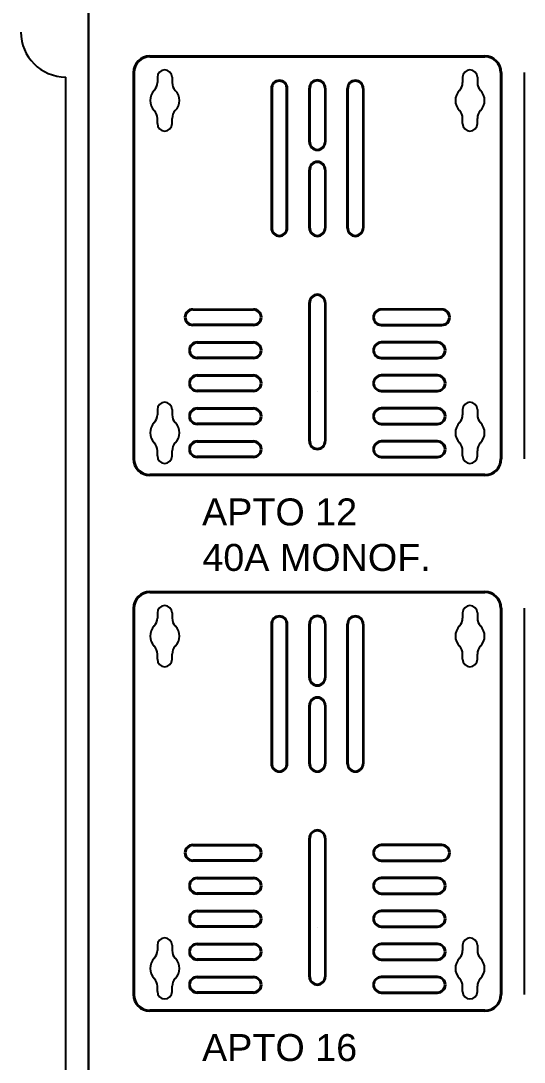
# Model space of a CAD drawing. Header units: millimetres. Extents: x 425 to 646, y 332 to 411.
# Drawn here: x 495.3799 to 495.6036, y 359.3519 to 359.8152 of the extents above; entities that cross this region are included whole.
import ezdxf

# ---------------------------------------------------------------- set-up
doc = ezdxf.new("R2010")
doc.units = ezdxf.units.MM
doc.styles.add('ARIAL', font='arial.ttf')

msp = doc.modelspace()

# ---------------------------------------------------------------- linework, layer by layer
for p, q in [((495.4099152381539, 359.2501881768012), (495.4099152381539, 359.8201881768011)), ((495.4099152381539, 359.0601881768011), (495.4099152381539, 359.8201881768011)), ((495.4099152381539, 359.8201881768011), (495.4099152381539, 359.2501881768012)), ((495.4372640768993, 359.7995518615835), (495.5861640768995, 359.7995518615835)), ((495.4372640768993, 359.7991518615834), (495.5861640768995, 359.7991518615834)), ((495.5795496638921, 359.7933518948598), (495.5795496638921, 359.7933518948598)), ((495.3999152381539, 359.0901881768013), (495.3999152381539, 359.7901881768014)), ((495.4298640768996, 359.7921518615835), (495.4298640768996, 359.6202718615834)), ((495.4302640768995, 359.7921518615835), (495.4302640768995, 359.6202718615834)), ((495.4405934899071, 359.7900668948598), (495.4405934899071, 359.7877274058153)), ((495.4471634899069, 359.7900668948598), (495.4471634899069, 359.7877274058153)), ((495.5762646638919, 359.7900668948598), (495.5762646638919, 359.7877274058153)), ((495.5828346638921, 359.7900668948598), (495.5828346638921, 359.7877274058153)), ((495.5931640768995, 359.7921518615835), (495.5931640768995, 359.6202718615834)), ((495.5935640768994, 359.7921518615835), (495.5935640768994, 359.6202718615834)), ((495.6036224586949, 359.7921518615835), (495.6036224586949, 359.6202718615834)), ((495.4911640768995, 359.7851018615836), (495.4911640768995, 359.7229518615834)), ((495.4915640768996, 359.7851018615836), (495.4915640768996, 359.7229518615834)), ((495.4980640768993, 359.7229518615834), (495.4980640768993, 359.7851018615836)), ((495.4984640768994, 359.7229518615834), (495.4984640768994, 359.7851018615836)), ((495.5080640768993, 359.7612518615836), (495.5080640768993, 359.7852518615837)), ((495.5084640768997, 359.7612518615836), (495.5084640768997, 359.7852518615837)), ((495.5149640768996, 359.7852518615837), (495.5149640768996, 359.7612518615836)), ((495.5153640768995, 359.7852518615837), (495.5153640768995, 359.7612518615836)), ((495.5249640768994, 359.7229518615834), (495.5249640768994, 359.7851018615836)), ((495.5253640768995, 359.7229518615834), (495.5253640768995, 359.7851018615836)), ((495.5318640768997, 359.7851018615836), (495.5318640768997, 359.7229518615834)), ((495.5322640768994, 359.7851018615836), (495.5322640768994, 359.7229518615834)), ((495.4405934899071, 359.7694368948598), (495.4405934899071, 359.7717763839044)), ((495.4471634899069, 359.7694368948598), (495.4471634899069, 359.7717763839044)), ((495.5762646638919, 359.7694368948598), (495.5762646638919, 359.7717763839044)), ((495.5828346638921, 359.7694368948598), (495.5828346638921, 359.7717763839044)), ((495.5080640768993, 359.7229518615834), (495.5080640768993, 359.7489518615835)), ((495.5084640768997, 359.7229518615834), (495.5084640768997, 359.7489518615835)), ((495.5149640768996, 359.7489518615835), (495.5149640768996, 359.7229518615834)), ((495.5153640768995, 359.7489518615835), (495.5153640768995, 359.7229518615834)), ((495.5117140768996, 359.7197018615836), (495.5117140768996, 359.7197018615836)), ((495.5117140768996, 359.7197018615836), (495.5117140768996, 359.7197018615836)), ((495.5117140768996, 359.7197018615836), (495.5117140768996, 359.7197018615836)), ((495.5117140768996, 359.7189018615834), (495.5117140768996, 359.7189018615834)), ((495.5117140768996, 359.7189018615834), (495.5117140768996, 359.7189018615834)), ((495.5117140768996, 359.7189018615834), (495.5117140768996, 359.7189018615834)), ((495.4563641036364, 359.6869718568335), (495.4833141036366, 359.6869718568335)), ((495.4563641036364, 359.6865718568333), (495.4833141036366, 359.6865718568333)), ((495.5080640768993, 359.6281518615833), (495.5080640768993, 359.6898518615835)), ((495.5084640768997, 359.6281518615833), (495.5084640768997, 359.6898518615835)), ((495.5149640768996, 359.6898518615835), (495.5149640768996, 359.6281518615833)), ((495.5153640768995, 359.6898518615835), (495.5153640768995, 359.6281518615833)), ((495.5670640501626, 359.6869718568335), (495.5401140501627, 359.6869718568335)), ((495.5670640501626, 359.6865718568333), (495.5401140501627, 359.6865718568333)), ((495.4531141036364, 359.6833218568333), (495.4531141036364, 359.6833218568333)), ((495.4865641036363, 359.6833218568333), (495.4865641036363, 359.6833218568333)), ((495.5368640501625, 359.6833218568333), (495.5368640501625, 359.6833218568333)), ((495.5703140501626, 359.6833218568333), (495.5703140501626, 359.6833218568333)), ((495.4833141036366, 359.6800718568334), (495.4563641036364, 359.6800718568334)), ((495.4833141036366, 359.6796718568335), (495.4563641036364, 359.6796718568335)), ((495.5401140501627, 359.6800718568334), (495.5670640501626, 359.6800718568334)), ((495.5401140501627, 359.6796718568335), (495.5670640501626, 359.6796718568335)), ((495.4583141036365, 359.6722918568332), (495.4833141036366, 359.6722918568332)), ((495.4583141036365, 359.6718918568336), (495.4833141036366, 359.6718918568336)), ((495.5651140501625, 359.6722918568332), (495.5401140501627, 359.6722918568332)), ((495.5651140501625, 359.6718918568336), (495.5401140501627, 359.6718918568336)), ((495.4833141036366, 359.6653918568334), (495.4583141036365, 359.6653918568334)), ((495.4833141036366, 359.6649918568335), (495.4583141036365, 359.6649918568335)), ((495.5401140501627, 359.6653918568334), (495.5651140501625, 359.6653918568334)), ((495.5401140501627, 359.6649918568335), (495.5651140501625, 359.6649918568335)), ((495.4583141036365, 359.6576118568335), (495.4833141036366, 359.6576118568335)), ((495.4583141036365, 359.6572118568333), (495.4833141036366, 359.6572118568333)), ((495.5651140501625, 359.6576118568335), (495.5401140501627, 359.6576118568335)), ((495.5651140501625, 359.6572118568333), (495.5401140501627, 359.6572118568333)), ((495.4833141036366, 359.6507118568334), (495.4583141036365, 359.6507118568334)), ((495.4833141036366, 359.6503118568335), (495.4583141036365, 359.6503118568335)), ((495.5117140768996, 359.6501018615834), (495.5117140768996, 359.6501018615834)), ((495.5117140768996, 359.6501018615834), (495.5117140768996, 359.6501018615834)), ((495.5117140768996, 359.6501018615834), (495.5117140768996, 359.6501018615834)), ((495.5401140501627, 359.6507118568334), (495.5651140501625, 359.6507118568334)), ((495.5401140501627, 359.6503118568335), (495.5651140501625, 359.6503118568335)), ((495.4438784899071, 359.6455018948598), (495.4438784899071, 359.6455018948598)), ((495.5795496638921, 359.6455018948598), (495.5795496638921, 359.6455018948598)), ((495.4405934899071, 359.6422168948598), (495.4405934899071, 359.639877405815)), ((495.4471634899069, 359.6422168948598), (495.4471634899069, 359.639877405815)), ((495.4583141036365, 359.6429318568335), (495.4833141036366, 359.6429318568335)), ((495.4583141036365, 359.6425318568333), (495.4833141036366, 359.6425318568333)), ((495.5651140501625, 359.6429318568335), (495.5401140501627, 359.6429318568335)), ((495.5651140501625, 359.6425318568333), (495.5401140501627, 359.6425318568333)), ((495.5762646638919, 359.6422168948598), (495.5762646638919, 359.639877405815)), ((495.5828346638921, 359.6422168948598), (495.5828346638921, 359.639877405815)), ((495.4833141036366, 359.6360318568334), (495.4583141036365, 359.6360318568334)), ((495.4833141036366, 359.6356318568335), (495.4583141036365, 359.6356318568335)), ((495.5401140501627, 359.6360318568334), (495.5651140501625, 359.6360318568334)), ((495.5401140501627, 359.6356318568335), (495.5651140501625, 359.6356318568335)), ((495.4583141036365, 359.6282518568332), (495.4833141036366, 359.6282518568332)), ((495.4583141036365, 359.6278518568336), (495.4833141036366, 359.6278518568336)), ((495.5651140501625, 359.6282518568332), (495.5401140501627, 359.6282518568332)), ((495.5651140501625, 359.6278518568336), (495.5401140501627, 359.6278518568336)), ((495.4405934899071, 359.6215868948598), (495.4405934899071, 359.6239263839045)), ((495.4471634899069, 359.6215868948598), (495.4471634899069, 359.6239263839045)), ((495.4471634899069, 359.6215868948598), (495.4471634899069, 359.6239263839045)), ((495.4833141036366, 359.6213518568334), (495.4583141036365, 359.6213518568334)), ((495.4833141036366, 359.6209518568332), (495.4583141036365, 359.6209518568332)), ((495.5401140501627, 359.6213518568334), (495.5651140501625, 359.6213518568334)), ((495.5401140501627, 359.6209518568332), (495.5651140501625, 359.6209518568332)), ((495.5762646638919, 359.6215868948598), (495.5762646638919, 359.6239263839045)), ((495.5828346638921, 359.6215868948598), (495.5828346638921, 359.6239263839045)), ((495.5861640768995, 359.6132718615836), (495.4372640768993, 359.6132718615836)), ((495.5861640768995, 359.6128718615837), (495.4372640768993, 359.6128718615837)), ((495.4372640768993, 359.5612363815435), (495.5861640768995, 359.5612363815435)), ((495.4372640768993, 359.5608363815434), (495.5861640768995, 359.5608363815434)), ((495.4298640768996, 359.5538363815433), (495.4298640768996, 359.3819563815432)), ((495.4302640768995, 359.5538363815433), (495.4302640768995, 359.3819563815432)), ((495.4405934899071, 359.5517514148196), (495.4405934899071, 359.5494119257751)), ((495.4471634899069, 359.5517514148196), (495.4471634899069, 359.5494119257751)), ((495.5762646638919, 359.5517514148196), (495.5762646638919, 359.5494119257751)), ((495.5795496638921, 359.5550364148196), (495.5795496638921, 359.5550364148196)), ((495.5828346638921, 359.5517514148196), (495.5828346638921, 359.5494119257751)), ((495.5931640768995, 359.5538363815433), (495.5931640768995, 359.3819563815432)), ((495.5935640768994, 359.5538363815433), (495.5935640768994, 359.3819563815432)), ((495.6036224586949, 359.5538363815433), (495.6036224586949, 359.3819563815432)), ((495.4911640768995, 359.5467863815436), (495.4911640768995, 359.4846363815432)), ((495.4915640768996, 359.5467863815436), (495.4915640768996, 359.4846363815432)), ((495.4980640768993, 359.4846363815432), (495.4980640768993, 359.5467863815436)), ((495.4984640768994, 359.4846363815432), (495.4984640768994, 359.5467863815436)), ((495.5080640768993, 359.5229363815436), (495.5080640768993, 359.5469363815434)), ((495.5084640768997, 359.5229363815436), (495.5084640768997, 359.5469363815434)), ((495.5149640768996, 359.5469363815434), (495.5149640768996, 359.5229363815436)), ((495.5153640768995, 359.5469363815434), (495.5153640768995, 359.5229363815436)), ((495.5249640768994, 359.4846363815432), (495.5249640768994, 359.5467863815436)), ((495.5253640768995, 359.4846363815432), (495.5253640768995, 359.5467863815436)), ((495.5318640768997, 359.5467863815436), (495.5318640768997, 359.4846363815432)), ((495.5322640768994, 359.5467863815436), (495.5322640768994, 359.4846363815432)), ((495.4405934899071, 359.5311214148196), (495.4405934899071, 359.5334609038641)), ((495.4471634899069, 359.5311214148196), (495.4471634899069, 359.5334609038641)), ((495.5762646638919, 359.5311214148196), (495.5762646638919, 359.5334609038641)), ((495.5828346638921, 359.5311214148196), (495.5828346638921, 359.5334609038641)), ((495.5080640768993, 359.4846363815432), (495.5080640768993, 359.5106363815432)), ((495.5084640768997, 359.4846363815432), (495.5084640768997, 359.5106363815432)), ((495.5149640768996, 359.5106363815432), (495.5149640768996, 359.4846363815432)), ((495.5153640768995, 359.5106363815432), (495.5153640768995, 359.4846363815432)), ((495.5117140768996, 359.4813863815434), (495.5117140768996, 359.4813863815434)), ((495.5117140768996, 359.4813863815434), (495.5117140768996, 359.4813863815434)), ((495.5117140768996, 359.4813863815434), (495.5117140768996, 359.4813863815434)), ((495.5117140768996, 359.4805863815436), (495.5117140768996, 359.4805863815436)), ((495.5117140768996, 359.4805863815436), (495.5117140768996, 359.4805863815436)), ((495.5117140768996, 359.4805863815436), (495.5117140768996, 359.4805863815436)), ((495.5080640768993, 359.3898363815433), (495.5080640768993, 359.4515363815433)), ((495.5084640768997, 359.3898363815433), (495.5084640768997, 359.4515363815433)), ((495.5149640768996, 359.4515363815433), (495.5149640768996, 359.3898363815433)), ((495.5153640768995, 359.4515363815433), (495.5153640768995, 359.3898363815433)), ((495.4531141036364, 359.4450063767931), (495.4531141036364, 359.4450063767931)), ((495.4563641036364, 359.4486563767932), (495.4833141036366, 359.4486563767932)), ((495.4563641036364, 359.4482563767933), (495.4833141036366, 359.4482563767933)), ((495.4865641036363, 359.4450063767931), (495.4865641036363, 359.4450063767931)), ((495.5368640501625, 359.4450063767931), (495.5368640501625, 359.4450063767931)), ((495.5670640501626, 359.4486563767932), (495.5401140501627, 359.4486563767932)), ((495.5670640501626, 359.4482563767933), (495.5401140501627, 359.4482563767933)), ((495.5703140501626, 359.4450063767931), (495.5703140501626, 359.4450063767931)), ((495.4833141036366, 359.4417563767934), (495.4563641036364, 359.4417563767934)), ((495.4833141036366, 359.4413563767932), (495.4563641036364, 359.4413563767932)), ((495.5401140501627, 359.4417563767934), (495.5670640501626, 359.4417563767934)), ((495.5401140501627, 359.4413563767932), (495.5670640501626, 359.4413563767932)), ((495.4583141036365, 359.4339763767932), (495.4833141036366, 359.4339763767932)), ((495.4583141036365, 359.4335763767933), (495.4833141036366, 359.4335763767933)), ((495.5651140501625, 359.4339763767932), (495.5401140501627, 359.4339763767932)), ((495.5651140501625, 359.4335763767933), (495.5401140501627, 359.4335763767933)), ((495.4833141036366, 359.4270763767931), (495.4583141036365, 359.4270763767931)), ((495.4833141036366, 359.4266763767935), (495.4583141036365, 359.4266763767935)), ((495.5401140501627, 359.4270763767931), (495.5651140501625, 359.4270763767931)), ((495.5401140501627, 359.4266763767935), (495.5651140501625, 359.4266763767935)), ((495.4583141036365, 359.4192963767932), (495.4833141036366, 359.4192963767932)), ((495.4583141036365, 359.4188963767931), (495.4833141036366, 359.4188963767931)), ((495.5651140501625, 359.4192963767932), (495.5401140501627, 359.4192963767932)), ((495.5651140501625, 359.4188963767931), (495.5401140501627, 359.4188963767931)), ((495.4833141036366, 359.4123963767934), (495.4583141036365, 359.4123963767934)), ((495.5401140501627, 359.4123963767934), (495.5651140501625, 359.4123963767934)), ((495.4833141036366, 359.4119963767932), (495.4583141036365, 359.4119963767932)), ((495.5117140768996, 359.4117863815434), (495.5117140768996, 359.4117863815434)), ((495.5117140768996, 359.4117863815434), (495.5117140768996, 359.4117863815434)), ((495.5117140768996, 359.4117863815434), (495.5117140768996, 359.4117863815434)), ((495.5401140501627, 359.4119963767932), (495.5651140501625, 359.4119963767932)), ((495.4405934899071, 359.4039014148198), (495.4405934899071, 359.401561925775)), ((495.4438784899071, 359.4071864148198), (495.4438784899071, 359.4071864148198)), ((495.4471634899069, 359.4039014148198), (495.4471634899069, 359.401561925775)), ((495.4583141036365, 359.4046163767935), (495.4833141036366, 359.4046163767935)), ((495.4583141036365, 359.4042163767933), (495.4833141036366, 359.4042163767933)), ((495.5651140501625, 359.4046163767935), (495.5401140501627, 359.4046163767935)), ((495.5651140501625, 359.4042163767933), (495.5401140501627, 359.4042163767933)), ((495.5762646638919, 359.4039014148198), (495.5762646638919, 359.401561925775)), ((495.5795496638921, 359.4071864148198), (495.5795496638921, 359.4071864148198)), ((495.5828346638921, 359.4039014148198), (495.5828346638921, 359.401561925775)), ((495.4833141036366, 359.3977163767931), (495.4583141036365, 359.3977163767931)), ((495.4833141036366, 359.3973163767932), (495.4583141036365, 359.3973163767932)), ((495.5401140501627, 359.3977163767931), (495.5651140501625, 359.3977163767931)), ((495.5401140501627, 359.3973163767932), (495.5651140501625, 359.3973163767932)), ((495.4583141036365, 359.3899363767932), (495.4833141036366, 359.3899363767932)), ((495.4583141036365, 359.3895363767933), (495.4833141036366, 359.3895363767933)), ((495.5651140501625, 359.3899363767932), (495.5401140501627, 359.3899363767932)), ((495.5651140501625, 359.3895363767933), (495.5401140501627, 359.3895363767933)), ((495.4405934899071, 359.3832714148195), (495.4405934899071, 359.3856109038643)), ((495.4471634899069, 359.3832714148195), (495.4471634899069, 359.3856109038643)), ((495.4471634899069, 359.3832714148195), (495.4471634899069, 359.3856109038643)), ((495.5762646638919, 359.3832714148195), (495.5762646638919, 359.3856109038643)), ((495.5828346638921, 359.3832714148195), (495.5828346638921, 359.3856109038643)), ((495.4833141036366, 359.3830363767934), (495.4583141036365, 359.3830363767934)), ((495.4833141036366, 359.3826363767932), (495.4583141036365, 359.3826363767932)), ((495.5401140501627, 359.3830363767934), (495.5651140501625, 359.3830363767934)), ((495.5401140501627, 359.3826363767932), (495.5651140501625, 359.3826363767932)), ((495.5861640768995, 359.3749563815434), (495.4372640768993, 359.3749563815434)), ((495.5861640768995, 359.3745563815435), (495.4372640768993, 359.3745563815435))]:
    msp.add_line(p, q)
for centre, radius, start, end in [((495.3999152381539, 359.8101881768011), 0.02, 180, 270), ((495.4372640768993, 359.7921518615835), 0.007399999999999999, 90, 180), ((495.4372640768993, 359.7921518615835), 0.006999999999999999, 90, 180), ((495.5861640768995, 359.7921518615835), 0.007399999999999999, 0, 90), ((495.5861640768995, 359.7921518615835), 0.006999999999999999, 0, 90), ((495.4438784899071, 359.7900668948598), 0.003285, 90, 180), ((495.4438784899071, 359.7900668948598), 0.003285, 0, 90), ((495.5795496638921, 359.7900668948598), 0.003285, 90, 180), ((495.5795496638921, 359.7900668948598), 0.003285, 0, 90), ((495.4355934899068, 359.7877274058153), 0.004999999999999999, 316.0903885714994, 0), ((495.4521634899068, 359.7877274058153), 0.004999999999999999, 180, 223.9096114285005), ((495.4948140768996, 359.7851018615836), 0.003649999999999999, 90, 180), ((495.4948140768996, 359.7851018615836), 0.003249999999999999, 90, 180), ((495.4948140768996, 359.7851018615836), 0.003649999999999999, 0, 90), ((495.4948140768996, 359.7851018615836), 0.003249999999999999, 0, 90), ((495.5117140768996, 359.7852518615837), 0.003649999999999999, 90, 180), ((495.5117140768996, 359.7852518615837), 0.003249999999999999, 90, 180), ((495.5117140768996, 359.7852518615837), 0.003649999999999999, 0, 90), ((495.5117140768996, 359.7852518615837), 0.003249999999999999, 0, 90), ((495.5286140768995, 359.7851018615836), 0.003649999999999999, 90, 180), ((495.5286140768995, 359.7851018615836), 0.003249999999999999, 90, 180), ((495.5286140768995, 359.7851018615836), 0.003649999999999999, 0, 90), ((495.5286140768995, 359.7851018615836), 0.003249999999999999, 0, 90), ((495.571264663892, 359.7877274058153), 0.004999999999999999, 316.0903885714994, 0), ((495.587834663892, 359.7877274058153), 0.004999999999999999, 180, 223.9096114285005), ((495.4438784899071, 359.7797518948596), 0.006499999999999999, 136.0903885714995, 223.9096114285005), ((495.4438784899071, 359.7797518948596), 0.006499999999999999, 316.0903885714994, 43.9096114285005), ((495.5795496638921, 359.7797518948596), 0.006499999999999999, 136.0903885714995, 223.9096114285005), ((495.5795496638921, 359.7797518948596), 0.006499999999999999, 316.0903885714994, 43.9096114285005), ((495.4355934899068, 359.7717763839044), 0.004999999999999999, 0, 43.9096114285005), ((495.4521634899068, 359.7717763839044), 0.004999999999999999, 136.0903885714995, 180), ((495.571264663892, 359.7717763839044), 0.004999999999999999, 0, 43.9096114285005), ((495.587834663892, 359.7717763839044), 0.004999999999999999, 136.0903885714995, 180), ((495.4438784899071, 359.7694368948598), 0.003285, 180, 270), ((495.4438784899071, 359.7694368948598), 0.003285, 270, 0), ((495.5795496638921, 359.7694368948598), 0.003285, 180, 270), ((495.5795496638921, 359.7694368948598), 0.003285, 270, 0), ((495.5117140768996, 359.7612518615836), 0.003649999999999999, 180, 270), ((495.5117140768996, 359.7612518615836), 0.003249999999999999, 180, 270), ((495.5117140768996, 359.7612518615836), 0.003649999999999999, 270, 0), ((495.5117140768996, 359.7612518615836), 0.003249999999999999, 270, 0), ((495.5117140768996, 359.7489518615835), 0.003649999999999999, 90, 180), ((495.5117140768996, 359.7489518615835), 0.003249999999999999, 90, 180), ((495.5117140768996, 359.7489518615835), 0.003649999999999999, 0, 90), ((495.5117140768996, 359.7489518615835), 0.003249999999999999, 0, 90), ((495.4948140768996, 359.7229518615834), 0.003649999999999999, 180, 270), ((495.4948140768996, 359.7229518615834), 0.003249999999999999, 180, 270), ((495.4948140768996, 359.7229518615834), 0.003249999999999999, 270, 0), ((495.4948140768996, 359.7229518615834), 0.003649999999999999, 270, 0), ((495.5117140768996, 359.7229518615834), 0.003649999999999999, 180, 270), ((495.5117140768996, 359.7229518615834), 0.003249999999999999, 180, 270), ((495.5117140768996, 359.7229518615834), 0.003649999999999999, 270, 0), ((495.5117140768996, 359.7229518615834), 0.003249999999999999, 270, 0), ((495.5286140768995, 359.7229518615834), 0.003649999999999999, 180, 270), ((495.5286140768995, 359.7229518615834), 0.003249999999999999, 180, 270), ((495.5286140768995, 359.7229518615834), 0.003249999999999999, 270, 0), ((495.5286140768995, 359.7229518615834), 0.003649999999999999, 270, 0), ((495.5117140768996, 359.6898518615835), 0.003649999999999999, 90, 180), ((495.5117140768996, 359.6898518615835), 0.003249999999999999, 90, 180), ((495.5117140768996, 359.6898518615835), 0.003649999999999999, 0, 90), ((495.5117140768996, 359.6898518615835), 0.003249999999999999, 0, 90), ((495.4563641036364, 359.6833218568333), 0.003649999999999999, 90, 180), ((495.4563641036364, 359.6833218568333), 0.003249999999999999, 90, 180), ((495.4833141036366, 359.6833218568333), 0.003649999999999999, 0, 90), ((495.4833141036366, 359.6833218568333), 0.003249999999999999, 0, 90), ((495.5401140501627, 359.6833218568333), 0.003649999999999999, 90, 180), ((495.5401140501627, 359.6833218568333), 0.003249999999999999, 90, 180), ((495.5670640501626, 359.6833218568333), 0.003649999999999999, 0, 90), ((495.5670640501626, 359.6833218568333), 0.003249999999999999, 0, 90), ((495.4563641036364, 359.6833218568333), 0.003649999999999999, 180, 270), ((495.4563641036364, 359.6833218568333), 0.003249999999999999, 180, 270), ((495.4833141036366, 359.6833218568333), 0.003649999999999999, 270, 0), ((495.4833141036366, 359.6833218568333), 0.003249999999999999, 270, 0), ((495.5401140501627, 359.6833218568333), 0.003649999999999999, 180, 270), ((495.5401140501627, 359.6833218568333), 0.003249999999999999, 180, 270), ((495.5670640501626, 359.6833218568333), 0.003249999999999999, 270, 0), ((495.5670640501626, 359.6833218568333), 0.003649999999999999, 270, 0), ((495.4583141036365, 359.6686418568333), 0.003649999999999999, 90, 180), ((495.4583141036365, 359.6686418568333), 0.003249999999999999, 90, 180), ((495.4833141036366, 359.6686418568333), 0.003649999999999999, 0, 90), ((495.4833141036366, 359.6686418568333), 0.003249999999999999, 0, 90), ((495.5401140501627, 359.6686418568333), 0.003649999999999999, 90, 180), ((495.5401140501627, 359.6686418568333), 0.003249999999999999, 90, 180), ((495.5651140501625, 359.6686418568333), 0.003649999999999999, 0, 90), ((495.5651140501625, 359.6686418568333), 0.003249999999999999, 0, 90), ((495.4583141036365, 359.6686418568333), 0.003649999999999999, 180, 270), ((495.4583141036365, 359.6686418568333), 0.003249999999999999, 180, 270), ((495.4833141036366, 359.6686418568333), 0.003249999999999999, 270, 0), ((495.4833141036366, 359.6686418568333), 0.003649999999999999, 270, 0), ((495.5401140501627, 359.6686418568333), 0.003649999999999999, 180, 270), ((495.5401140501627, 359.6686418568333), 0.003249999999999999, 180, 270), ((495.5651140501625, 359.6686418568333), 0.003649999999999999, 270, 0), ((495.5651140501625, 359.6686418568333), 0.003249999999999999, 270, 0), ((495.4583141036365, 359.6539618568336), 0.003649999999999999, 90, 180), ((495.4583141036365, 359.6539618568336), 0.003649999999999999, 180, 270), ((495.4583141036365, 359.6539618568336), 0.003249999999999999, 90, 180), ((495.4583141036365, 359.6539618568336), 0.003249999999999999, 180, 270), ((495.4833141036366, 359.6539618568336), 0.003649999999999999, 0, 90), ((495.4833141036366, 359.6539618568336), 0.003249999999999999, 0, 90), ((495.4833141036366, 359.6539618568336), 0.003649999999999999, 270, 0), ((495.4833141036366, 359.6539618568336), 0.003249999999999999, 270, 0), ((495.5401140501627, 359.6539618568336), 0.003649999999999999, 90, 180), ((495.5401140501627, 359.6539618568336), 0.003649999999999999, 180, 270), ((495.5401140501627, 359.6539618568336), 0.003249999999999999, 90, 180), ((495.5401140501627, 359.6539618568336), 0.003249999999999999, 180, 270), ((495.5651140501625, 359.6539618568336), 0.003649999999999999, 0, 90), ((495.5651140501625, 359.6539618568336), 0.003249999999999999, 0, 90), ((495.5651140501625, 359.6539618568336), 0.003649999999999999, 270, 0), ((495.5651140501625, 359.6539618568336), 0.003249999999999999, 270, 0), ((495.4438784899071, 359.6422168948598), 0.003285, 90, 180), ((495.4438784899071, 359.6422168948598), 0.003285, 0, 90), ((495.5795496638921, 359.6422168948598), 0.003285, 90, 180), ((495.5795496638921, 359.6422168948598), 0.003285, 0, 90), ((495.4355934899068, 359.639877405815), 0.004999999999999999, 316.0903885714994, 0), ((495.4521634899068, 359.639877405815), 0.004999999999999999, 180, 223.9096114285005), ((495.4583141036365, 359.6392818568333), 0.003649999999999999, 90, 180), ((495.4583141036365, 359.6392818568333), 0.003249999999999999, 90, 180), ((495.4833141036366, 359.6392818568333), 0.003649999999999999, 0, 90), ((495.4833141036366, 359.6392818568333), 0.003249999999999999, 0, 90), ((495.5401140501627, 359.6392818568333), 0.003649999999999999, 90, 180), ((495.5401140501627, 359.6392818568333), 0.003249999999999999, 90, 180), ((495.5651140501625, 359.6392818568333), 0.003649999999999999, 0, 90), ((495.5651140501625, 359.6392818568333), 0.003249999999999999, 0, 90), ((495.571264663892, 359.639877405815), 0.004999999999999999, 316.0903885714994, 0), ((495.587834663892, 359.639877405815), 0.004999999999999999, 180, 223.9096114285005), ((495.4438784899071, 359.6319018948598), 0.006499999999999999, 136.0903885714995, 223.9096114285005), ((495.4438784899071, 359.6319018948598), 0.006499999999999999, 316.0903885714994, 43.9096114285005), ((495.4583141036365, 359.6392818568333), 0.003649999999999999, 180, 270), ((495.4583141036365, 359.6392818568333), 0.003249999999999999, 180, 270), ((495.4833141036366, 359.6392818568333), 0.003649999999999999, 270, 0), ((495.4833141036366, 359.6392818568333), 0.003249999999999999, 270, 0), ((495.5401140501627, 359.6392818568333), 0.003649999999999999, 180, 270), ((495.5401140501627, 359.6392818568333), 0.003249999999999999, 180, 270), ((495.5651140501625, 359.6392818568333), 0.003649999999999999, 270, 0), ((495.5651140501625, 359.6392818568333), 0.003249999999999999, 270, 0), ((495.5795496638921, 359.6319018948598), 0.006499999999999999, 136.0903885714995, 223.9096114285005), ((495.5795496638921, 359.6319018948598), 0.006499999999999999, 316.0903885714994, 43.9096114285005), ((495.4355934899068, 359.6239263839045), 0.004999999999999999, 0, 43.9096114285005), ((495.4521634899068, 359.6239263839045), 0.004999999999999999, 136.0903885714995, 180), ((495.4583141036365, 359.6246018568336), 0.003649999999999999, 90, 180), ((495.4583141036365, 359.6246018568336), 0.003249999999999999, 90, 180), ((495.4833141036366, 359.6246018568336), 0.003649999999999999, 0, 90), ((495.4833141036366, 359.6246018568336), 0.003249999999999999, 0, 90), ((495.5117140768996, 359.6281518615833), 0.003649999999999999, 180, 270), ((495.5117140768996, 359.6281518615833), 0.003249999999999999, 180, 270), ((495.5117140768996, 359.6281518615833), 0.003249999999999999, 270, 0), ((495.5117140768996, 359.6281518615833), 0.003649999999999999, 270, 0), ((495.5401140501627, 359.6246018568336), 0.003649999999999999, 90, 180), ((495.5401140501627, 359.6246018568336), 0.003249999999999999, 90, 180), ((495.5651140501625, 359.6246018568336), 0.003649999999999999, 0, 90), ((495.5651140501625, 359.6246018568336), 0.003249999999999999, 0, 90), ((495.571264663892, 359.6239263839045), 0.004999999999999999, 0, 43.9096114285005), ((495.587834663892, 359.6239263839045), 0.004999999999999999, 136.0903885714995, 180), ((495.4438784899071, 359.6215868948598), 0.003285, 180, 270), ((495.4438784899071, 359.6215868948598), 0.003285, 270, 0), ((495.4583141036365, 359.6246018568336), 0.003649999999999999, 180, 270), ((495.4583141036365, 359.6246018568336), 0.003249999999999999, 180, 270), ((495.4833141036366, 359.6246018568336), 0.003649999999999999, 270, 0), ((495.4833141036366, 359.6246018568336), 0.003249999999999999, 270, 0), ((495.5401140501627, 359.6246018568336), 0.003649999999999999, 180, 270), ((495.5401140501627, 359.6246018568336), 0.003249999999999999, 180, 270), ((495.5651140501625, 359.6246018568336), 0.003649999999999999, 270, 0), ((495.5651140501625, 359.6246018568336), 0.003249999999999999, 270, 0), ((495.5795496638921, 359.6215868948598), 0.003285, 180, 270), ((495.5795496638921, 359.6215868948598), 0.003285, 270, 0), ((495.4372640768993, 359.6202718615834), 0.007399999999999999, 180, 270), ((495.4372640768993, 359.6202718615834), 0.006999999999999999, 180, 270), ((495.5861640768995, 359.6202718615834), 0.006999999999999999, 270, 0), ((495.5861640768995, 359.6202718615834), 0.007399999999999999, 270, 0), ((495.4372640768993, 359.5538363815433), 0.007399999999999999, 90, 180), ((495.4372640768993, 359.5538363815433), 0.006999999999999999, 90, 180), ((495.5861640768995, 359.5538363815433), 0.007399999999999999, 0, 90), ((495.5861640768995, 359.5538363815433), 0.006999999999999999, 0, 90), ((495.4438784899071, 359.5517514148196), 0.003285, 90, 180), ((495.4438784899071, 359.5517514148196), 0.003285, 0, 90), ((495.5795496638921, 359.5517514148196), 0.003285, 90, 180), ((495.5795496638921, 359.5517514148196), 0.003285, 0, 90), ((495.4355934899068, 359.5494119257751), 0.004999999999999999, 316.0903885714994, 0), ((495.4521634899068, 359.5494119257751), 0.004999999999999999, 180, 223.9096114285005), ((495.4948140768996, 359.5467863815436), 0.003649999999999999, 90, 180), ((495.4948140768996, 359.5467863815436), 0.003249999999999999, 90, 180), ((495.4948140768996, 359.5467863815436), 0.003649999999999999, 0, 90), ((495.4948140768996, 359.5467863815436), 0.003249999999999999, 0, 90), ((495.5117140768996, 359.5469363815434), 0.003649999999999999, 90, 180), ((495.5117140768996, 359.5469363815434), 0.003249999999999999, 90, 180), ((495.5117140768996, 359.5469363815434), 0.003649999999999999, 0, 90), ((495.5117140768996, 359.5469363815434), 0.003249999999999999, 0, 90), ((495.5286140768995, 359.5467863815436), 0.003649999999999999, 90, 180), ((495.5286140768995, 359.5467863815436), 0.003249999999999999, 90, 180), ((495.5286140768995, 359.5467863815436), 0.003649999999999999, 0, 90), ((495.5286140768995, 359.5467863815436), 0.003249999999999999, 0, 90), ((495.571264663892, 359.5494119257751), 0.004999999999999999, 316.0903885714994, 0), ((495.587834663892, 359.5494119257751), 0.004999999999999999, 180, 223.9096114285005), ((495.4438784899071, 359.5414364148196), 0.006499999999999999, 136.0903885714995, 223.9096114285005), ((495.4438784899071, 359.5414364148196), 0.006499999999999999, 316.0903885714994, 43.9096114285005), ((495.5795496638921, 359.5414364148196), 0.006499999999999999, 136.0903885714995, 223.9096114285005), ((495.5795496638921, 359.5414364148196), 0.006499999999999999, 316.0903885714994, 43.9096114285005), ((495.4355934899068, 359.5334609038641), 0.004999999999999999, 0, 43.9096114285005), ((495.4521634899068, 359.5334609038641), 0.004999999999999999, 136.0903885714995, 180), ((495.571264663892, 359.5334609038641), 0.004999999999999999, 0, 43.9096114285005), ((495.587834663892, 359.5334609038641), 0.004999999999999999, 136.0903885714995, 180), ((495.4438784899071, 359.5311214148196), 0.003285, 180, 270), ((495.4438784899071, 359.5311214148196), 0.003285, 270, 0), ((495.5795496638921, 359.5311214148196), 0.003285, 180, 270), ((495.5795496638921, 359.5311214148196), 0.003285, 270, 0), ((495.5117140768996, 359.5229363815436), 0.003649999999999999, 180, 270), ((495.5117140768996, 359.5229363815436), 0.003249999999999999, 180, 270), ((495.5117140768996, 359.5229363815436), 0.003649999999999999, 270, 0), ((495.5117140768996, 359.5229363815436), 0.003249999999999999, 270, 0), ((495.5117140768996, 359.5106363815432), 0.003649999999999999, 90, 180), ((495.5117140768996, 359.5106363815432), 0.003649999999999999, 0, 90), ((495.5117140768996, 359.5106363815432), 0.003249999999999999, 90, 180), ((495.5117140768996, 359.5106363815432), 0.003249999999999999, 0, 90), ((495.4948140768996, 359.4846363815432), 0.003649999999999999, 180, 270), ((495.4948140768996, 359.4846363815432), 0.003249999999999999, 180, 270), ((495.4948140768996, 359.4846363815432), 0.003249999999999999, 270, 0), ((495.4948140768996, 359.4846363815432), 0.003649999999999999, 270, 0), ((495.5117140768996, 359.4846363815432), 0.003649999999999999, 180, 270), ((495.5117140768996, 359.4846363815432), 0.003249999999999999, 180, 270), ((495.5117140768996, 359.4846363815432), 0.003649999999999999, 270, 0), ((495.5117140768996, 359.4846363815432), 0.003249999999999999, 270, 0), ((495.5286140768995, 359.4846363815432), 0.003649999999999999, 180, 270), ((495.5286140768995, 359.4846363815432), 0.003249999999999999, 180, 270), ((495.5286140768995, 359.4846363815432), 0.003249999999999999, 270, 0), ((495.5286140768995, 359.4846363815432), 0.003649999999999999, 270, 0), ((495.5117140768996, 359.4515363815433), 0.003649999999999999, 90, 180), ((495.5117140768996, 359.4515363815433), 0.003249999999999999, 90, 180), ((495.5117140768996, 359.4515363815433), 0.003649999999999999, 0, 90), ((495.5117140768996, 359.4515363815433), 0.003249999999999999, 0, 90), ((495.4563641036364, 359.4450063767931), 0.003649999999999999, 90, 180), ((495.4563641036364, 359.4450063767931), 0.003649999999999999, 180, 270), ((495.4563641036364, 359.4450063767931), 0.003249999999999999, 90, 180), ((495.4563641036364, 359.4450063767931), 0.003249999999999999, 180, 270), ((495.4833141036366, 359.4450063767931), 0.003649999999999999, 0, 90), ((495.4833141036366, 359.4450063767931), 0.003249999999999999, 0, 90), ((495.4833141036366, 359.4450063767931), 0.003649999999999999, 270, 0), ((495.4833141036366, 359.4450063767931), 0.003249999999999999, 270, 0), ((495.5401140501627, 359.4450063767931), 0.003649999999999999, 90, 180), ((495.5401140501627, 359.4450063767931), 0.003649999999999999, 180, 270), ((495.5401140501627, 359.4450063767931), 0.003249999999999999, 90, 180), ((495.5401140501627, 359.4450063767931), 0.003249999999999999, 180, 270), ((495.5670640501626, 359.4450063767931), 0.003649999999999999, 0, 90), ((495.5670640501626, 359.4450063767931), 0.003249999999999999, 0, 90), ((495.5670640501626, 359.4450063767931), 0.003249999999999999, 270, 0), ((495.5670640501626, 359.4450063767931), 0.003649999999999999, 270, 0), ((495.4583141036365, 359.4303263767933), 0.003649999999999999, 90, 180), ((495.4583141036365, 359.4303263767933), 0.003249999999999999, 90, 180), ((495.4833141036366, 359.4303263767933), 0.003649999999999999, 0, 90), ((495.4833141036366, 359.4303263767933), 0.003249999999999999, 0, 90), ((495.5401140501627, 359.4303263767933), 0.003649999999999999, 90, 180), ((495.5401140501627, 359.4303263767933), 0.003249999999999999, 90, 180), ((495.5651140501625, 359.4303263767933), 0.003649999999999999, 0, 90), ((495.5651140501625, 359.4303263767933), 0.003249999999999999, 0, 90), ((495.4583141036365, 359.4303263767933), 0.003649999999999999, 180, 270), ((495.4583141036365, 359.4303263767933), 0.003249999999999999, 180, 270), ((495.4833141036366, 359.4303263767933), 0.003249999999999999, 270, 0), ((495.4833141036366, 359.4303263767933), 0.003649999999999999, 270, 0), ((495.5401140501627, 359.4303263767933), 0.003649999999999999, 180, 270), ((495.5401140501627, 359.4303263767933), 0.003249999999999999, 180, 270), ((495.5651140501625, 359.4303263767933), 0.003649999999999999, 270, 0), ((495.5651140501625, 359.4303263767933), 0.003249999999999999, 270, 0), ((495.4583141036365, 359.4156463767933), 0.003649999999999999, 90, 180), ((495.4583141036365, 359.4156463767933), 0.003249999999999999, 90, 180), ((495.4833141036366, 359.4156463767933), 0.003649999999999999, 0, 90), ((495.4833141036366, 359.4156463767933), 0.003249999999999999, 0, 90), ((495.5401140501627, 359.4156463767933), 0.003649999999999999, 90, 180), ((495.5401140501627, 359.4156463767933), 0.003249999999999999, 90, 180), ((495.5651140501625, 359.4156463767933), 0.003649999999999999, 0, 90), ((495.5651140501625, 359.4156463767933), 0.003249999999999999, 0, 90), ((495.4583141036365, 359.4156463767933), 0.003649999999999999, 180, 270), ((495.4583141036365, 359.4156463767933), 0.003249999999999999, 180, 270), ((495.4833141036366, 359.4156463767933), 0.003649999999999999, 270, 0), ((495.4833141036366, 359.4156463767933), 0.003249999999999999, 270, 0), ((495.5401140501627, 359.4156463767933), 0.003649999999999999, 180, 270), ((495.5401140501627, 359.4156463767933), 0.003249999999999999, 180, 270), ((495.5651140501625, 359.4156463767933), 0.003649999999999999, 270, 0), ((495.5651140501625, 359.4156463767933), 0.003249999999999999, 270, 0), ((495.4438784899071, 359.4039014148198), 0.003285, 90, 180), ((495.4438784899071, 359.4039014148198), 0.003285, 0, 90), ((495.4583141036365, 359.4009663767933), 0.003649999999999999, 90, 180), ((495.4583141036365, 359.4009663767933), 0.003249999999999999, 90, 180), ((495.4833141036366, 359.4009663767933), 0.003649999999999999, 0, 90), ((495.4833141036366, 359.4009663767933), 0.003249999999999999, 0, 90), ((495.5401140501627, 359.4009663767933), 0.003649999999999999, 90, 180), ((495.5401140501627, 359.4009663767933), 0.003249999999999999, 90, 180), ((495.5651140501625, 359.4009663767933), 0.003649999999999999, 0, 90), ((495.5651140501625, 359.4009663767933), 0.003249999999999999, 0, 90), ((495.5795496638921, 359.4039014148198), 0.003285, 90, 180), ((495.5795496638921, 359.4039014148198), 0.003285, 0, 90), ((495.4355934899068, 359.401561925775), 0.004999999999999999, 316.0903885714994, 0), ((495.4521634899068, 359.401561925775), 0.004999999999999999, 180, 223.9096114285005), ((495.4583141036365, 359.4009663767933), 0.003649999999999999, 180, 270), ((495.4583141036365, 359.4009663767933), 0.003249999999999999, 180, 270), ((495.4833141036366, 359.4009663767933), 0.003649999999999999, 270, 0), ((495.4833141036366, 359.4009663767933), 0.003249999999999999, 270, 0), ((495.5401140501627, 359.4009663767933), 0.003649999999999999, 180, 270), ((495.5401140501627, 359.4009663767933), 0.003249999999999999, 180, 270), ((495.5651140501625, 359.4009663767933), 0.003649999999999999, 270, 0), ((495.5651140501625, 359.4009663767933), 0.003249999999999999, 270, 0), ((495.571264663892, 359.401561925775), 0.004999999999999999, 316.0903885714994, 0), ((495.587834663892, 359.401561925775), 0.004999999999999999, 180, 223.9096114285005), ((495.4438784899071, 359.3935864148198), 0.006499999999999999, 136.0903885714995, 223.9096114285005), ((495.4438784899071, 359.3935864148198), 0.006499999999999999, 316.0903885714994, 43.9096114285005), ((495.5795496638921, 359.3935864148198), 0.006499999999999999, 136.0903885714995, 223.9096114285005), ((495.5795496638921, 359.3935864148198), 0.006499999999999999, 316.0903885714994, 43.9096114285005), ((495.4583141036365, 359.3862863767934), 0.003649999999999999, 90, 180), ((495.4583141036365, 359.3862863767934), 0.003249999999999999, 90, 180), ((495.4833141036366, 359.3862863767934), 0.003649999999999999, 0, 90), ((495.4833141036366, 359.3862863767934), 0.003249999999999999, 0, 90), ((495.5117140768996, 359.3898363815433), 0.003649999999999999, 180, 270), ((495.5117140768996, 359.3898363815433), 0.003249999999999999, 180, 270), ((495.5117140768996, 359.3898363815433), 0.003249999999999999, 270, 0), ((495.5117140768996, 359.3898363815433), 0.003649999999999999, 270, 0), ((495.5401140501627, 359.3862863767934), 0.003649999999999999, 90, 180), ((495.5401140501627, 359.3862863767934), 0.003249999999999999, 90, 180), ((495.5651140501625, 359.3862863767934), 0.003649999999999999, 0, 90), ((495.5651140501625, 359.3862863767934), 0.003249999999999999, 0, 90), ((495.4355934899068, 359.3856109038643), 0.004999999999999999, 0, 43.9096114285005), ((495.4521634899068, 359.3856109038643), 0.004999999999999999, 136.0903885714995, 180), ((495.4583141036365, 359.3862863767934), 0.003649999999999999, 180, 270), ((495.4583141036365, 359.3862863767934), 0.003249999999999999, 180, 270), ((495.4833141036366, 359.3862863767934), 0.003649999999999999, 270, 0), ((495.4833141036366, 359.3862863767934), 0.003249999999999999, 270, 0), ((495.5401140501627, 359.3862863767934), 0.003649999999999999, 180, 270), ((495.5401140501627, 359.3862863767934), 0.003249999999999999, 180, 270), ((495.5651140501625, 359.3862863767934), 0.003649999999999999, 270, 0), ((495.5651140501625, 359.3862863767934), 0.003249999999999999, 270, 0), ((495.571264663892, 359.3856109038643), 0.004999999999999999, 0, 43.9096114285005), ((495.587834663892, 359.3856109038643), 0.004999999999999999, 136.0903885714995, 180), ((495.4372640768993, 359.3819563815432), 0.007399999999999999, 180, 270), ((495.4372640768993, 359.3819563815432), 0.006999999999999999, 180, 270), ((495.4438784899071, 359.3832714148195), 0.003285, 180, 270), ((495.4438784899071, 359.3832714148195), 0.003285, 270, 0), ((495.5795496638921, 359.3832714148195), 0.003285, 180, 270), ((495.5795496638921, 359.3832714148195), 0.003285, 270, 0), ((495.5861640768995, 359.3819563815432), 0.006999999999999999, 270, 0), ((495.5861640768995, 359.3819563815432), 0.007399999999999999, 270, 0)]:
    msp.add_arc(centre, radius, start, end)

# ---------------------------------------------------------------- texts
at = {"style": 'ARIAL'}
for s, p in [('APTO 12', (495.4604567269623, 359.5906843135639)), ('40A MONOF.', (495.4605816430133, 359.5704344814619)), ('APTO 16', (495.4604567269623, 359.3523688335239))]:
    msp.add_text(s, height=0.012, dxfattribs=at).set_placement(p)

doc.saveas('drawing.dxf')
